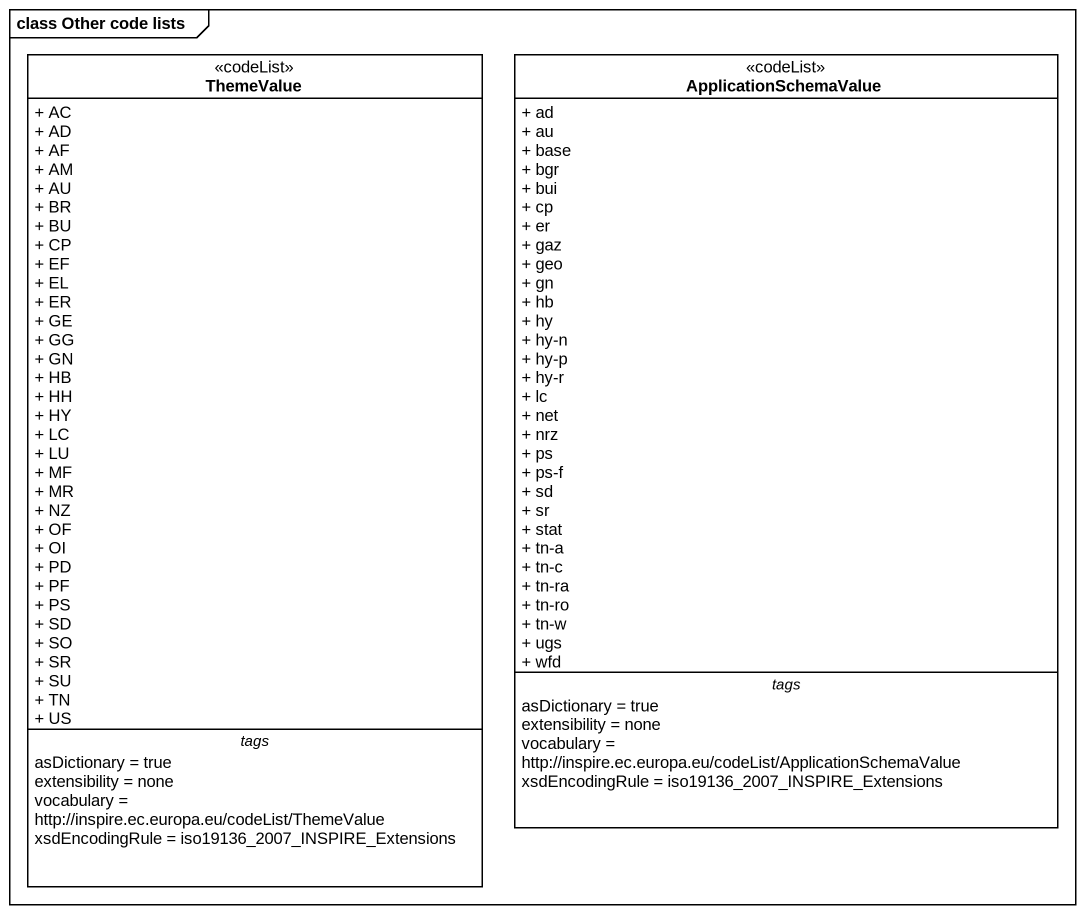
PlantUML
@startuml
mainframe class Other code lists
hide circle
hide empty members
skinparam classAttributeIconSize 0
class ThemeValue <<codeList>> {
  + AC
  + AD
  + AF
  + AM
  + AU
  + BR
  + BU
  + CP
  + EF
  + EL
  + ER
  + GE
  + GG
  + GN
  + HB
  + HH
  + HY
  + LC
  + LU
  + MF
  + MR
  + NZ
  + OF
  + OI
  + PD
  + PF
  + PS
  + SD
  + SO
  + SR
  + SU
  + TN
  + US
  -- tags --
  asDictionary = true
  extensibility = none
  vocabulary = http://inspire.ec.europa.eu/codeList/ThemeValue
  xsdEncodingRule = iso19136_2007_INSPIRE_Extensions
}
class ApplicationSchemaValue <<codeList>> {
  + ad
  + au
  + base
  + bgr
  + bui
  + cp
  + er
  + gaz
  + geo
  + gn
  + hb
  + hy
  + hy-n
  + hy-p
  + hy-r
  + lc
  + net
  + nrz
  + ps
  + ps-f
  + sd
  + sr
  + stat
  + tn-a
  + tn-c
  + tn-ra
  + tn-ro
  + tn-w
  + ugs
  + wfd
  -- tags --
  asDictionary = true
  extensibility = none
  vocabulary = http://inspire.ec.europa.eu/codeList/ApplicationSchemaValue
  xsdEncodingRule = iso19136_2007_INSPIRE_Extensions
}
@enduml
